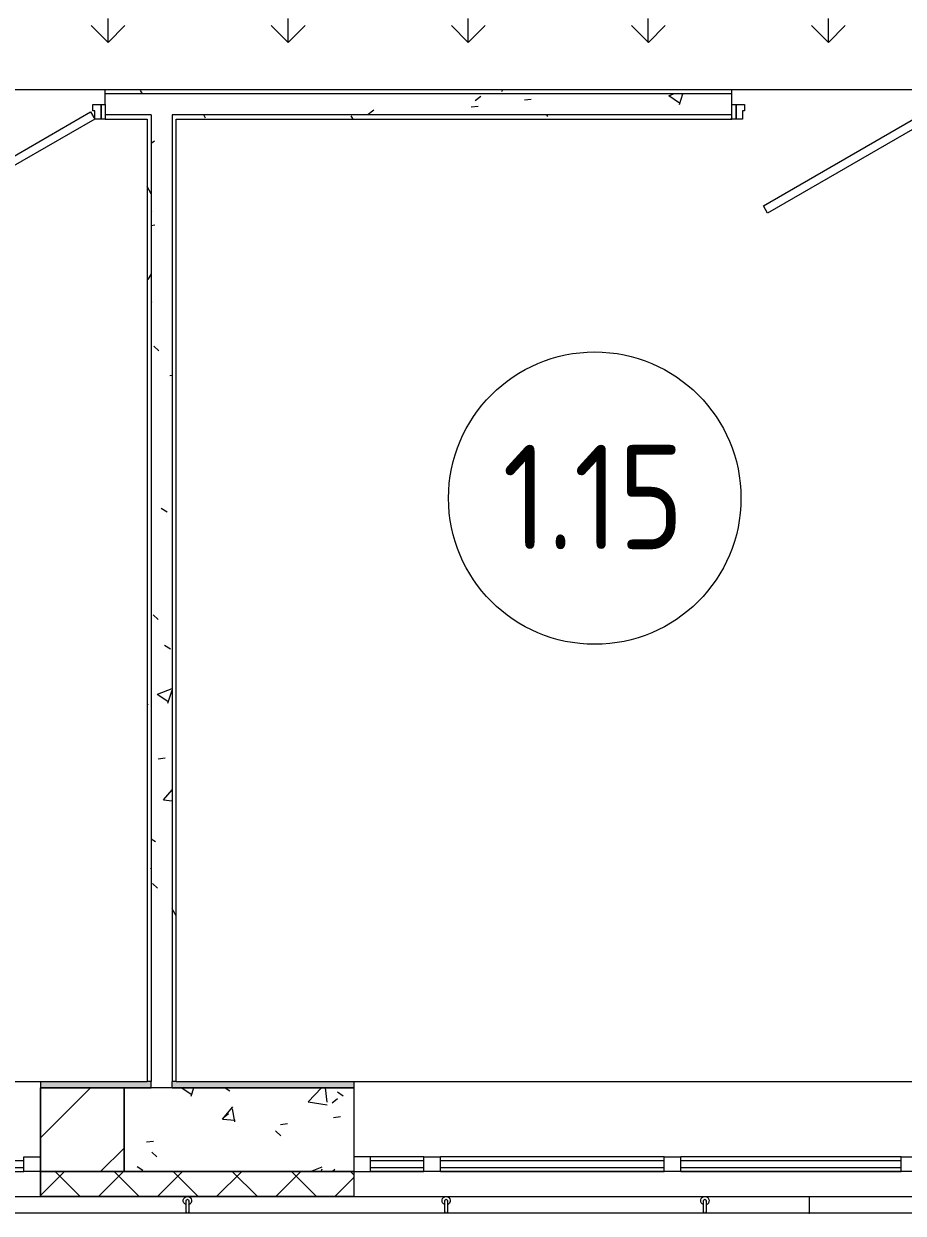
# Model space of a CAD drawing. Header units: millimetres. Extents: x -500089 to 1469082, y -290736 to 166440.
# Drawn here: x 1232174 to 1236384, y -23370 to -17674 of the extents above; entities that cross this region are included whole.
import ezdxf

# ---------------------------------------------------------------- set-up
doc = ezdxf.new("R2010")
doc.units = ezdxf.units.MM
for name, color, linetype, lineweight in [('Витраж', 7, 'Continuous', 0), ('Двери', 7, 'Continuous', 0), ('Марки помещений', 7, 'Continuous', 0), ('Несущие колонны', 7, 'Continuous', 0), ('Ограждение', 7, 'Continuous', 0), ('Пандусы', 7, 'Continuous', 0), ('Панели витража', 7, 'Continuous', 0), ('Стены внутренние', 7, 'Continuous', 0), ('Стены несущие', 7, 'Continuous', 0), ('Стены отделка', 7, 'Continuous', 0), ('Стены штриховка', 7, 'Continuous', 0), ('экспертиза условные обозначения', 1, 'Continuous', 0)]:
    doc.layers.add(name, color=color, linetype=linetype, lineweight=lineweight)
doc.styles.add('GOST Common_1', font='', dxfattribs={"width": 0.9, "height": 700})
doc.styles.get('GOST Common_1').set_extended_font_data('GOST Common')
pattern_1 = [(50, (0, 0), (728.7365, -63.7558), [76.2, -838.2]), (355, (0, 0), (-140.9716, 764.2276), [60.96, -670.56]), (100.451, (60.7, -5.3), (587.77, 700.4668), [64.76, -712.36]), (46.184, (0, 203.2), (1084.316, -168.171), [114.3, -1257.3]), (96.636, (90.4, 189.2), (949.61, 989.71), [97.14, -1068.54]), (351.184, (0, 203.2), (949.6206, 989.701), [91.44, -1005.84]), (21, (101.6, 152.4), (606.4579, -409.0606), [76.2, -838.2]), (326, (101.6, 152.4), (247.2083, 736.753), [60.96, -670.56]), (71.451, (152.14, 118.3), (853.6683, 327.6855), [64.76, -712.36]), (37.5, (0, 0), (12.3547, 338.2201), [33.528, -628.904, 33.528, -647.192, -673.1]), (37.5, (0, 0), (12.3547, 338.2201), [-1343.152, 33.528, -639.572]), (7.5, (0, 0), (267.2789, 400.7221), [33.528, -354.584, 33.528, -613.664, -256.54]), (7.5, (0, 0), (267.2789, 400.7221), [-1035.304, 33.528, -223.012]), (327.5, (-226.57, 0), (542.36333, -22.91534), [33.528, -220.472, 33.528, -758.952, -1051.56]), (327.5, (-226.57, 0), (542.36333, -22.91534), [-1046.48, 33.528, -1018.032]), (317.5, (-328.17, 0), (592.517, 101.7071), [33.528, -296.672, 33.528, -492.76, -746.76]), (317.5, (-328.17, 0), (592.517, 101.7071), [-856.488, 33.528, -713.232])]
pattern_2 = [(0, (0, 0), (812.8, 203.2), [67.056, -542.544, 67.056, -542.544, -3251.2]), (0, (0, 0), (812.8, 203.2), [-1219.2, 67.056, -1152.144, 67.056, -542.544, -1422.4]), (0, (0, 0), (812.8, 203.2), [-3048, 67.056, -339.344, 67.056, -948.944]), (120, (304.8, 101.6), (-582.37636, 602.30545), [67.056, -542.544, 67.056, -542.544, -3251.2]), (120, (304.8, 101.6), (-582.37636, 602.30545), [-1219.2, 67.056, -1152.144, 67.056, -542.544, -1422.4]), (120, (304.8, 101.6), (-582.37636, 602.30545), [-3048, 67.056, -339.344, 67.056, -948.944]), (240, (406.4, 508), (-230.42364, -805.50545), [67.056, -542.544, 67.056, -542.544, -3251.2]), (240, (406.4, 508), (-230.42364, -805.50545), [-1219.2, 67.056, -1152.144, 67.056, -542.544, -1422.4]), (240, (406.4, 508), (-230.42364, -805.50545), [-3048, 67.056, -339.344, 67.056, -948.944])]

# ---------------------------------------------------------------- blocks, each defined once
blk = doc.blocks.new('ADSK_КолоннаЖБ_Прямоугольная - 400x400 мм-V212-З Этаж 01')
at = {"layer": 'Несущие колонны'}
h = blk.add_hatch(dxfattribs=at)
h.set_pattern_fill('FP_4', color=256, style=0, pattern_type=2)
h.set_pattern_definition([(45, (-93000, -57800), (-449.0128, 449.0128), []), (45, (-92551, -57800), (-449.0128, 449.0128), [793.75, -158.75, 6.706, -152.044])])
h.paths.add_polyline_path([(200, -200), (200, 200), (-200, 200), (-200, -200)], flags=0)
at = {"layer": 'Несущие колонны', "lineweight": 18}
for p, q in [((-200, -200), (-200, 200)), ((-200, 200), (200, 200)), ((200, 200), (-200, 200)), ((-200, 200), (-200, -200)), ((200, 200), (200, -200)), ((200, -200), (200, 200)), ((200, -200), (-200, -200)), ((-200, -200), (200, -200))]:
    blk.add_line(p, q, dxfattribs=at)
blk = doc.blocks.new('Прямоугольный импост - 80х70 мм Белый-2744736-З Этаж 01')
at = {"layer": 'Витраж'}
for p, q in [((124520, 50470), (123465, 50470)), ((124520, 50400), (123465, 50400))]:
    blk.add_line(p, q, dxfattribs=at)
blk = doc.blocks.new('Прямоугольный импост - 80х70 мм Белый-2637570-З Этаж 01')
at = {"layer": 'Витраж', "lineweight": 18}
for p, q in [((0, 35), (-80, 35)), ((-80, 35), (-80, -35)), ((-80, -35), (0, -35))]:
    blk.add_line(p, q, dxfattribs=at)
blk = doc.blocks.new('Системная панель - ASVP_Cтеклопакет Двухкамерный_36 мм-2646088-З Этаж 01')
at = {"layer": 'Панели витража', "lineweight": 18}
for p, q in [((-527.5, 18), (527.5, 18)), ((-527.5, -18), (-527.5, 18)), ((527.5, -18), (527.5, 18)), ((527.5, -18), (-527.5, -18))]:
    blk.add_line(p, q, dxfattribs=at)
blk = doc.blocks.new('Системная панель - ASVP_Cтеклопакет Двухкамерный_36 мм-2646093-З Этаж 01')
at = {"layer": 'Панели витража', "lineweight": 18}
for p, q in [((-127.5, 18), (127.5, 18)), ((-127.5, -18), (-127.5, 18)), ((127.5, -18), (127.5, 18)), ((127.5, -18), (-127.5, -18))]:
    blk.add_line(p, q, dxfattribs=at)
blk = doc.blocks.new('Прямоугольный импост - 80х70 мм Белый-2744741-З Этаж 01')
at = {"layer": 'Витраж'}
for p, q in [((106135, 50470), (105880, 50470)), ((106135, 50400), (105880, 50400))]:
    blk.add_line(p, q, dxfattribs=at)
blk = doc.blocks.new('Прямоугольный импост - 80х70 мм Белый-V234-З Этаж 01')
at = {"layer": 'Витраж', "lineweight": 18}
for p, q in [((0, 35), (-80, 35)), ((-80, 35), (-80, -35)), ((-80, -35), (0, -35))]:
    blk.add_line(p, q, dxfattribs=at)
blk = doc.blocks.new('Системная панель - ASVP_Cтеклопакет Двухкамерный_36 мм-2646106-З Этаж 01')
at = {"layer": 'Панели витража', "lineweight": 18}
for p, q in [((-535, 18), (535, 18)), ((-535, -18), (-535, 18)), ((535, -18), (535, 18)), ((535, -18), (-535, -18))]:
    blk.add_line(p, q, dxfattribs=at)
blk = doc.blocks.new('Прямоугольный импост - 80х70 мм Белый-2744743-З Этаж 01')
at = {"layer": 'Витраж'}
for p, q in [((107285, 50470), (106215, 50470)), ((107285, 50400), (106215, 50400))]:
    blk.add_line(p, q, dxfattribs=at)
blk = doc.blocks.new('Прямоугольный импост - 80х70 мм Белый-2637583-З Этаж 01')
at = {"layer": 'Витраж', "lineweight": 18}
for p, q in [((40, 35), (-40, 35)), ((-40, 35), (-40, -35)), ((40, 35), (40, -35)), ((-40, -35), (40, -35))]:
    blk.add_line(p, q, dxfattribs=at)
blk = doc.blocks.new('Прямоугольный импост - 80х70 мм Белый-2637562-З Этаж 01')
at = {"layer": 'Витраж', "lineweight": 18}
for p, q in [((40, 35), (-40, 35)), ((-40, 35), (-40, -35)), ((40, 35), (40, -35)), ((-40, -35), (40, -35))]:
    blk.add_line(p, q, dxfattribs=at)
blk = doc.blocks.new('Прямоугольный импост - 80х70 мм Белый-2637594-З Этаж 01')
at = {"layer": 'Витраж', "lineweight": 18}
for p, q in [((0, 35), (-80, 35)), ((-80, 35), (-80, -35)), ((-80, -35), (0, -35))]:
    blk.add_line(p, q, dxfattribs=at)
blk = doc.blocks.new('Ограждение - D40 доп поручень 700-2740135-З Этаж 01')
at = {"layer": 'Ограждение'}
for p, q in [((-26.7, 6.7), (-60, 6.7)), ((-18.9, 6.7), (-53.3, 6.7)), ((-60, -6.7), (-26.7, -6.7)), ((-53.3, -6.7), (-20, -6.7))]:
    blk.add_line(p, q, dxfattribs=at)
at = {"layer": 'Ограждение', "flags": 128}
for points in [[(-60, 6.7), (-58.9, 6.7), (-57.9, 6.7), (-56.8, 6.7), (-55.8, 6.7), (-54.7, 6.7), (-53.6, 6.7), (-53.3, 6.7)], [(0, 6.7), (0, 6.7), (-0.1, 6.7), (-0.2, 6.7), (-0.3, 6.7), (-0.5, 6.7), (-0.8, 6.7), (-1, 6.7), (-1.4, 6.7), (-1.7, 6.7), (-2.1, 6.7), (-2.5, 6.7), (-3, 6.7), (-3.5, 6.7), (-4.1, 6.7), (-4.7, 6.7), (-5.3, 6.7), (-5.9, 6.7), (-6.6, 6.7), (-7.3, 6.7), (-8.1, 6.7), (-8.9, 6.7), (-9.7, 6.7), (-10.5, 6.7), (-11.4, 6.7), (-12.3, 6.7), (-13.2, 6.7), (-14.1, 6.7), (-15, 6.7), (-16, 6.7), (-17, 6.7), (-18, 6.7), (-19, 6.7), (-20, 6.7), (-21.1, 6.7), (-22.1, 6.7), (-23.2, 6.7), (-24.2, 6.7), (-25.3, 6.7), (-26.4, 6.7), (-26.7, 6.7)], [(-53.3, -6.7), (-54.4, -6.7), (-55.5, -6.7), (-56.5, -6.7), (-57.6, -6.7), (-58.6, -6.7), (-59.7, -6.7)], [(-26.7, -6.7), (-25.6, -6.7), (-24.5, -6.7), (-23.5, -6.7), (-22.4, -6.7), (-21.4, -6.7), (-20.3, -6.7), (-19.3, -6.7), (-18.3, -6.7), (-17.3, -6.7), (-16.3, -6.7), (-15.3, -6.7), (-14.4, -6.7), (-13.4, -6.7), (-12.5, -6.7), (-11.6, -6.7), (-10.7, -6.7), (-9.9, -6.7), (-9.1, -6.7), (-8.3, -6.7), (-7.5, -6.7), (-6.8, -6.7), (-6.1, -6.7), (-5.5, -6.7), (-4.8, -6.7), (-4.2, -6.7), (-3.7, -6.7), (-3.1, -6.7), (-2.7, -6.7), (-2.2, -6.7), (-1.8, -6.7), (-1.4, -6.7), (-1.1, -6.7), (-0.8, -6.7), (-0.6, -6.7), (-0.4, -6.7), (-0.2, -6.7), (-0.1, -6.7), (0, -6.7), (0, -6.7)]]:
    blk.add_lwpolyline(points, dxfattribs=at)
at = {"layer": 'Ограждение'}
for radius, start, end in [(20, 360, 165), (6.67, 90, 135), (6.67, 270, 90), (20, 199.6343, 360)]:
    blk.add_arc((0, 0), radius, start, end, dxfattribs=at)
blk.add_open_spline([(-18.9, 6.6), (-18.9, 6.5), (-19, 6.4), (-19.1, 6.1), (-19.1, 5.8), (-19.2, 5.8)], degree=3, knots=[0.5555556, 0.5555556, 0.5555556, 0.5555556, 0.5833333, 0.6527778, 0.6666667, 0.6666667, 0.6666667, 0.6666667], dxfattribs=at)
blk = doc.blocks.new('Ограждение - D40 доп поручень 700-2740137-З Этаж 01')
at = {"layer": 'Ограждение'}
for p, q in [((-26.7, 6.7), (-60, 6.7)), ((-18.9, 6.7), (-53.3, 6.7)), ((-60, -6.7), (-26.7, -6.7)), ((-53.3, -6.7), (-20, -6.7))]:
    blk.add_line(p, q, dxfattribs=at)
at = {"layer": 'Ограждение', "flags": 128}
for points in [[(-60, 6.7), (-58.9, 6.7), (-57.9, 6.7), (-56.8, 6.7), (-55.8, 6.7), (-54.7, 6.7), (-53.6, 6.7), (-53.3, 6.7)], [(0, 6.7), (0, 6.7), (-0.1, 6.7), (-0.2, 6.7), (-0.3, 6.7), (-0.5, 6.7), (-0.8, 6.7), (-1, 6.7), (-1.4, 6.7), (-1.7, 6.7), (-2.1, 6.7), (-2.5, 6.7), (-3, 6.7), (-3.5, 6.7), (-4.1, 6.7), (-4.7, 6.7), (-5.3, 6.7), (-5.9, 6.7), (-6.6, 6.7), (-7.3, 6.7), (-8.1, 6.7), (-8.9, 6.7), (-9.7, 6.7), (-10.5, 6.7), (-11.4, 6.7), (-12.3, 6.7), (-13.2, 6.7), (-14.1, 6.7), (-15, 6.7), (-16, 6.7), (-17, 6.7), (-18, 6.7), (-19, 6.7), (-20, 6.7), (-21.1, 6.7), (-22.1, 6.7), (-23.2, 6.7), (-24.2, 6.7), (-25.3, 6.7), (-26.4, 6.7), (-26.7, 6.7)], [(-53.3, -6.7), (-54.4, -6.7), (-55.5, -6.7), (-56.5, -6.7), (-57.6, -6.7), (-58.6, -6.7), (-59.7, -6.7)], [(-26.7, -6.7), (-25.6, -6.7), (-24.5, -6.7), (-23.5, -6.7), (-22.4, -6.7), (-21.4, -6.7), (-20.3, -6.7), (-19.3, -6.7), (-18.3, -6.7), (-17.3, -6.7), (-16.3, -6.7), (-15.3, -6.7), (-14.4, -6.7), (-13.4, -6.7), (-12.5, -6.7), (-11.6, -6.7), (-10.7, -6.7), (-9.9, -6.7), (-9.1, -6.7), (-8.3, -6.7), (-7.5, -6.7), (-6.8, -6.7), (-6.1, -6.7), (-5.5, -6.7), (-4.8, -6.7), (-4.2, -6.7), (-3.7, -6.7), (-3.1, -6.7), (-2.7, -6.7), (-2.2, -6.7), (-1.8, -6.7), (-1.4, -6.7), (-1.1, -6.7), (-0.8, -6.7), (-0.6, -6.7), (-0.4, -6.7), (-0.2, -6.7), (-0.1, -6.7), (0, -6.7), (0, -6.7)]]:
    blk.add_lwpolyline(points, dxfattribs=at)
at = {"layer": 'Ограждение'}
for radius, start, end in [(20, 360, 165), (6.67, 90, 135), (6.67, 270, 90), (20, 199.6343, 360)]:
    blk.add_arc((0, 0), radius, start, end, dxfattribs=at)
blk.add_open_spline([(-18.9, 6.6), (-18.9, 6.5), (-19, 6.4), (-19.1, 6.1), (-19.1, 5.8), (-19.2, 5.8)], degree=3, knots=[0.5555556, 0.5555556, 0.5555556, 0.5555556, 0.5833333, 0.6527778, 0.6666667, 0.6666667, 0.6666667, 0.6666667], dxfattribs=at)
blk = doc.blocks.new('Ограждение - D40 доп поручень 700-2740139-З Этаж 01')
at = {"layer": 'Ограждение'}
for p, q in [((-26.7, 6.7), (-60, 6.7)), ((-18.9, 6.7), (-53.3, 6.7)), ((-60, -6.7), (-26.7, -6.7)), ((-53.3, -6.7), (-20, -6.7))]:
    blk.add_line(p, q, dxfattribs=at)
at = {"layer": 'Ограждение', "flags": 128}
for points in [[(-60, 6.7), (-58.9, 6.7), (-57.9, 6.7), (-56.8, 6.7), (-55.8, 6.7), (-54.7, 6.7), (-53.6, 6.7), (-53.3, 6.7)], [(0, 6.7), (0, 6.7), (-0.1, 6.7), (-0.2, 6.7), (-0.3, 6.7), (-0.5, 6.7), (-0.8, 6.7), (-1, 6.7), (-1.4, 6.7), (-1.7, 6.7), (-2.1, 6.7), (-2.5, 6.7), (-3, 6.7), (-3.5, 6.7), (-4.1, 6.7), (-4.7, 6.7), (-5.3, 6.7), (-5.9, 6.7), (-6.6, 6.7), (-7.3, 6.7), (-8.1, 6.7), (-8.9, 6.7), (-9.7, 6.7), (-10.5, 6.7), (-11.4, 6.7), (-12.3, 6.7), (-13.2, 6.7), (-14.1, 6.7), (-15, 6.7), (-16, 6.7), (-17, 6.7), (-18, 6.7), (-19, 6.7), (-20, 6.7), (-21.1, 6.7), (-22.1, 6.7), (-23.2, 6.7), (-24.2, 6.7), (-25.3, 6.7), (-26.4, 6.7), (-26.7, 6.7)], [(-53.3, -6.7), (-54.4, -6.7), (-55.5, -6.7), (-56.5, -6.7), (-57.6, -6.7), (-58.6, -6.7), (-59.7, -6.7)], [(-26.7, -6.7), (-25.6, -6.7), (-24.5, -6.7), (-23.5, -6.7), (-22.4, -6.7), (-21.4, -6.7), (-20.3, -6.7), (-19.3, -6.7), (-18.3, -6.7), (-17.3, -6.7), (-16.3, -6.7), (-15.3, -6.7), (-14.4, -6.7), (-13.4, -6.7), (-12.5, -6.7), (-11.6, -6.7), (-10.7, -6.7), (-9.9, -6.7), (-9.1, -6.7), (-8.3, -6.7), (-7.5, -6.7), (-6.8, -6.7), (-6.1, -6.7), (-5.5, -6.7), (-4.8, -6.7), (-4.2, -6.7), (-3.7, -6.7), (-3.1, -6.7), (-2.7, -6.7), (-2.2, -6.7), (-1.8, -6.7), (-1.4, -6.7), (-1.1, -6.7), (-0.8, -6.7), (-0.6, -6.7), (-0.4, -6.7), (-0.2, -6.7), (-0.1, -6.7), (0, -6.7), (0, -6.7)]]:
    blk.add_lwpolyline(points, dxfattribs=at)
at = {"layer": 'Ограждение'}
for radius, start, end in [(20, 360, 165), (6.67, 90, 135), (6.67, 270, 90), (20, 199.6343, 360)]:
    blk.add_arc((0, 0), radius, start, end, dxfattribs=at)
blk.add_open_spline([(-18.9, 6.6), (-18.9, 6.5), (-19, 6.4), (-19.1, 6.1), (-19.1, 5.8), (-19.2, 5.8)], degree=3, knots=[0.5555556, 0.5555556, 0.5555556, 0.5555556, 0.5833333, 0.6527778, 0.6666667, 0.6666667, 0.6666667, 0.6666667], dxfattribs=at)
blk = doc.blocks.new('Ограждение - Ограждение-2738581-З Этаж 01')
at = {"extrusion": (0, 0, -1), "zscale": -1, "rotation": 90.0000000000002}
for name, p in [('Ограждение - D40 доп поручень 700-2740139-З Этаж 01', (-65303.3, -340)), ('Ограждение - D40 доп поручень 700-2740137-З Этаж 01', (-66542, -340)), ('Ограждение - D40 доп поручень 700-2740135-З Этаж 01', (-67780.8, -340))]:
    blk.add_blockref(name, p, dxfattribs=at)
blk = doc.blocks.new('Тип верхнего поручня - Верхний поручень_Внутренний_-2738659-З Этаж 01')
at = {"layer": 'Ограждение'}
for p, q in [((68277.8, -400), (60280.2, -400)), ((69290.1, -400), (68281.2, -400))]:
    blk.add_line(p, q, dxfattribs=at)
at = {"layer": 'Ограждение', "flags": 128}
blk.add_lwpolyline([(68277.8, -400), (68280.6, -400), (68281.2, -400)], dxfattribs=at)
blk = doc.blocks.new('Прямоугольный импост - 1х120 мм _наружный откос_ Белый-2750710-З Этаж 01')
at = {"layer": 'Витраж'}
for p, q in [((121901, 50280), (121901, 50400)), ((121980, 50400), (122235, 50400)), ((122315, 50400), (123385, 50400)), ((123465, 50400), (124520, 50400)), ((124599, 50400), (124599, 50280)), ((121901, 50280), (124599, 50280))]:
    blk.add_line(p, q, dxfattribs=at)
blk = doc.blocks.new('ASVP_ДверьДеревянная_1 полотно - Входная_внутр_ 900х2000h_полотно_ Г Пр-2760996-З Этаж 01')
at = {"layer": 'Двери', "lineweight": 18}
for p, q in [((-450, 70), (329.4, 520)), ((329.4, 520), (349.4, 485.4)), ((349.4, 485.4), (-430, 35.4)), ((-500, 70), (-480, 70)), ((-500, 0), (-500, 70)), ((-480, 70), (-450, 70)), ((-480, 0), (-480, 70)), ((-480, 70), (-480, 0)), ((-430, 35.4), (-450, 70)), ((-450, 70), (-450, 30)), ((450, 70), (480, 70)), ((450, 30), (450, 70)), ((480, 70), (480, 0)), ((480, 70), (500, 70)), ((480, 0), (480, 70)), ((500, 70), (500, 0)), ((-480, 0), (-500, 0)), ((-440, 0), (-480, 0)), ((-450, 30), (-440, 30)), ((-440, 30), (-440, 0)), ((440, 30), (450, 30)), ((440, 0), (440, 30)), ((480, 0), (440, 0)), ((500, 0), (480, 0))]:
    blk.add_line(p, q, dxfattribs=at)
blk = doc.blocks.new('АР_СОШ_Верзилово_Сущ_Здание_rvt-2-З Этаж 01')
at = {"layer": 'Стены штриховка', "lineweight": 9}
h = blk.add_hatch(dxfattribs=at)
h.set_pattern_fill('FP_31', color=256, style=0, pattern_type=2)
h.set_pattern_definition(pattern_1)
h.paths.add_polyline_path([(130900, 55460), (130900, 55560), (126450, 55560), (126450, 55460), (129452, 55460)], flags=0)
h.paths.add_polyline_path([(116040, 55460), (119710, 55460), (119710, 55560), (116020, 55560), (116020, 55460)], flags=0)
h.paths.add_polyline_path([(120930, 55460), (123710, 55460), (123710, 55560), (120710, 55560), (120710, 55460)], flags=0)
h.paths.add_polyline_path([(125030, 55460), (125450, 55460), (125450, 55560), (124710, 55560), (124710, 55460), (125004.2, 55460)], flags=0)
h = blk.add_hatch(dxfattribs=at)
h.set_pattern_fill('FP_174', color=256, style=0, pattern_type=2)
h.set_pattern_definition(pattern_2)
h.paths.add_polyline_path([(120734.8, 55560), (123710, 55560), (123710, 55580), (120710, 55580), (120710, 55560)], flags=0)
h.paths.add_polyline_path([(119710, 55560), (119710, 55580), (116040, 55580), (116040, 55560), (119639.1, 55560)], flags=0)
h.paths.add_polyline_path([(130870, 55560), (130870, 55580), (126450, 55580), (126450, 55560), (129452, 55560)], flags=0)
h.paths.add_polyline_path([(125030, 55560), (125450, 55560), (125450, 55580), (124710, 55580), (124710, 55560), (125004.2, 55560)], flags=0)
h = blk.add_hatch(dxfattribs=at)
h.set_pattern_fill('FP_174', color=256, style=0, pattern_type=2)
h.set_pattern_definition(pattern_2)
h.paths.add_polyline_path([(129452, 55440), (130870, 55440.1), (130870, 55460), (126450, 55460), (126450, 55440)], flags=0)
h.paths.add_polyline_path([(121030, 55440), (123710, 55440), (123710, 55460), (121030, 55460)], flags=0)
h.paths.add_polyline_path([(120910, 55440), (120930, 55440), (120930, 55460), (120710, 55460), (120710, 55440)], flags=0)
h.paths.add_polyline_path([(116040, 55440), (119710, 55440), (119710, 55460), (116040, 55460)], flags=0)
h.paths.add_polyline_path([(125050, 55440), (125450, 55440), (125450, 55460), (125030, 55460), (125030, 55440)], flags=0)
h.paths.add_polyline_path([(124910, 55440), (124930, 55440), (124930, 55460), (124710, 55460), (124710, 55440)], flags=0)
h = blk.add_hatch(dxfattribs=at)
h.set_pattern_fill('FP_174', color=256, style=0, pattern_type=2)
h.set_pattern_definition(pattern_2)
h.paths.add_polyline_path([(120930, 50830), (120930, 55440), (120910, 55440), (120910, 50830)], flags=0)
h = blk.add_hatch(dxfattribs=at)
h.set_pattern_fill('FP_31', color=256, style=0, pattern_type=2)
h.set_pattern_definition(pattern_1)
h.paths.add_polyline_path([(120930, 50800), (121030, 50800), (121030, 55460), (120930, 55460), (120930, 50830)], flags=0)
h = blk.add_hatch(dxfattribs=at)
h.set_pattern_fill('FP_174', color=256, style=0, pattern_type=2)
h.set_pattern_definition(pattern_2)
h.paths.add_polyline_path([(121050, 50830), (121050, 55440), (121030, 55440), (121030, 50830)], flags=0)
h = blk.add_hatch(dxfattribs=at)
h.set_pattern_fill('FP_33', color=256, style=0, pattern_type=2)
h.set_pattern_definition([(0, (0, 0), (406.4, 101.6), [6.706, -298.094, 6.706, -298.094, -1625.6]), (0, (0, 0), (406.4, 101.6), [-609.6, 6.706, -602.894, 6.706, -298.094, -711.2]), (0, (0, 0), (406.4, 101.6), [-1524, 6.706, -196.494, 6.706, -501.294]), (120, (152.4, 50.8), (-291.18818, 301.152724), [6.706, -298.094, 6.706, -298.094, -1625.6]), (120, (152.4, 50.8), (-291.18818, 301.152724), [-609.6, 6.706, -602.894, 6.706, -298.094, -711.2]), (120, (152.4, 50.8), (-291.18818, 301.152724), [-1524, 6.706, -196.494, 6.706, -501.294]), (240, (203.2, 254), (-115.21182, -402.752724), [6.706, -298.094, 6.706, -298.094, -1625.6]), (240, (203.2, 254), (-115.21182, -402.752724), [-609.6, 6.706, -602.894, 6.706, -298.094, -711.2]), (240, (203.2, 254), (-115.21182, -402.752724), [-1524, 6.706, -196.494, 6.706, -501.294])])
h.paths.add_polyline_path([(130897.4, 50800), (130900, 50800), (130900, 50830), (129400, 50830), (129400, 50800), (130870, 50800)], flags=0)
h.paths.add_polyline_path([(116300, 50800), (117700, 50800), (117700, 50830), (116300, 50830)], flags=0)
h.paths.add_polyline_path([(120400, 50800), (120930, 50800), (120930, 50830), (120400, 50830)], flags=0)
h.paths.add_polyline_path([(125050, 50800), (125300, 50800), (125300, 50830), (125030, 50830), (125030, 50800)], flags=0)
h.paths.add_polyline_path([(124930, 50800), (124930, 50830), (124600, 50830), (124600, 50800), (124910, 50800)], flags=0)
h.paths.add_polyline_path([(121030, 50800), (121900, 50800), (121900, 50830), (121030, 50830)], flags=0)
h = blk.add_hatch(dxfattribs=at)
h.set_pattern_fill('FP_31', color=256, style=0, pattern_type=2)
h.set_pattern_definition(pattern_1)
h.paths.add_polyline_path([(125300, 50400), (125300, 50800), (124600, 50800), (124600, 50400), (125030, 50400)], flags=0)
h.paths.add_polyline_path([(116300, 50400), (117700, 50400), (117700, 50800), (116300, 50800)], flags=0)
h.paths.add_polyline_path([(120800, 50400), (121900, 50400), (121900, 50800), (120800, 50800), (120800, 50506.7)], flags=0)
h.paths.add_polyline_path([(129452, 50400), (131300, 50400), (131300, 50550), (130900, 50800), (129400, 50800), (129400, 50400)], flags=0)
h = blk.add_hatch(dxfattribs=at)
h.set_pattern_fill('FP_32', color=256, style=0, pattern_type=2)
h.set_pattern_definition([(45, (0, 0), (-141.42136, 141.42136), []), (135, (0, 0), (-141.42136, -141.42136), [])])
h.paths.add_polyline_path([(121900, 50280), (121900, 50400), (120400, 50400), (120400, 50280), (121668.3, 50280)], flags=0)
h.paths.add_polyline_path([(115830.5, 50280), (117700, 50280), (117700, 50400), (115780, 50400), (115780, 50280)], flags=0)
h.paths.add_polyline_path([(130900, 50280), (131300, 50280), (131300, 50400), (129400, 50400), (129400, 50280), (129452, 50280)], flags=0)
h.paths.add_polyline_path([(125004.2, 50280), (125300, 50280), (125300, 50400), (124600, 50400), (124600, 50280), (124900, 50280)], flags=0)
at = {"layer": 'Пандусы'}
blk.add_line((124080, 50280), (124080, 50200), dxfattribs=at)
at = {"layer": 'Стены внутренние'}
for p, q in [((117700, 50830), (120400, 50830)), ((121900, 50830), (124600, 50830)), ((120400, 50279), (117700, 50279)), ((120400, 50279), (120400, 50280)), ((121900, 50279), (121900, 50280)), ((124600, 50279), (121900, 50279))]:
    blk.add_line(p, q, dxfattribs=at)
at = {"layer": 'Стены несущие'}
for p, q in [((120710, 55510), (120710, 55560)), ((123710, 55560), (120710, 55560)), ((123710, 55510), (123710, 55560)), ((120930, 55460), (120710, 55460)), ((120930, 55460), (120930, 55440)), ((120930, 55440), (120930, 50830)), ((123710, 55460), (121030, 55460)), ((121030, 55460), (121030, 55440)), ((121030, 55440), (121030, 50830)), ((120930, 50800), (120930, 50830)), ((121030, 50800), (121030, 50830)), ((121900, 50800), (120800, 50800)), ((120800, 50800), (120930, 50800)), ((121030, 50800), (121900, 50800)), ((121900, 50800), (121900, 50400)), ((120800, 50400), (121900, 50400)), ((121900, 50400), (120800, 50400)), ((121900, 50280), (120400, 50280)), ((120400, 50280), (120400, 50279)), ((121900, 50279), (120400, 50279)), ((121900, 50280), (121900, 50279))]:
    blk.add_line(p, q, dxfattribs=at)
at = {"layer": 'Стены отделка', "lineweight": 9}
for p, q in [((123710, 55580), (120710, 55580)), ((120710, 55560), (120710, 55580)), ((123710, 55560), (123710, 55580)), ((120710, 55440), (120910, 55440)), ((120910, 55440), (120910, 50830)), ((121050, 55440), (123710, 55440)), ((121050, 50830), (121050, 55440)), ((120400, 50830), (120910, 50830)), ((120400, 50830), (120400, 50800)), ((121050, 50830), (121900, 50830)), ((121900, 50830), (121900, 50800)), ((120400, 50400), (120400, 50280)), ((121900, 50400), (121900, 50280)), ((120400, 50280), (121900, 50280))]:
    blk.add_line(p, q, dxfattribs=at)
at = {"layer": 'Стены штриховка'}
for p, q in [((120930, 50830), (120910, 50830)), ((121050, 50830), (121030, 50830))]:
    blk.add_line(p, q, dxfattribs=at)
at = {"color": 8, "lineweight": 9, "true_color": 0x7f7f7f, "rotation": 180}
for name, p in [('ASVP_ДверьДеревянная_1 полотно - Входная_внутр_ 900х2000h_полотно_ Г Пр-2760996-З Этаж 01', (120210, 55510)), ('ASVP_ДверьДеревянная_1 полотно - Входная_внутр_ 900х2000h_полотно_ Г Пр-2760996-З Этаж 01', (124210, 55510)), ('Прямоугольный импост - 80х70 мм Белый-2637594-З Этаж 01', (121900, 50435))]:
    blk.add_blockref(name, p, dxfattribs=at)
at = {"color": 8, "lineweight": 9, "true_color": 0x7f7f7f}
for name, p in [('ADSK_КолоннаЖБ_Прямоугольная - 400x400 мм-V212-З Этаж 01', (120600, 50600)), ('Прямоугольный импост - 80х70 мм Белый-2744741-З Этаж 01', (16100, 0)), ('Прямоугольный импост - 80х70 мм Белый-2744743-З Этаж 01', (16100, 0)), ('Прямоугольный импост - 80х70 мм Белый-2744736-З Этаж 01', (0, 0)), ('Системная панель - ASVP_Cтеклопакет Двухкамерный_36 мм-2646088-З Этаж 01', (119792.5, 50435)), ('Системная панель - ASVP_Cтеклопакет Двухкамерный_36 мм-2646093-З Этаж 01', (122107.5, 50435)), ('Системная панель - ASVP_Cтеклопакет Двухкамерный_36 мм-2646106-З Этаж 01', (122850, 50435)), ('Системная панель - ASVP_Cтеклопакет Двухкамерный_36 мм-2646088-З Этаж 01', (123992.5, 50435)), ('Прямоугольный импост - 1х120 мм _наружный откос_ Белый-2750710-З Этаж 01', (-4200, 0)), ('Прямоугольный импост - 1х120 мм _наружный откос_ Белый-2750710-З Этаж 01', (0, 0)), ('Ограждение - Ограждение-2738581-З Этаж 01', (55800, 50600)), ('Тип верхнего поручня - Верхний поручень_Внутренний_-2738659-З Этаж 01', (55800, 50600))]:
    blk.add_blockref(name, p, dxfattribs=at)
at = {"color": 8, "lineweight": 9, "true_color": 0x7f7f7f, "extrusion": (0, 0, -1), "rotation": 180}
for name, p in [('Прямоугольный импост - 80х70 мм Белый-2637570-З Этаж 01', (-120400, 50435)), ('Прямоугольный импост - 80х70 мм Белый-2637583-З Этаж 01', (-122275, 50435)), ('Прямоугольный импост - 80х70 мм Белый-2637562-З Этаж 01', (-123425, 50435)), ('Прямоугольный импост - 80х70 мм Белый-V234-З Этаж 01', (-124600, 50435))]:
    blk.add_blockref(name, p, dxfattribs=at)
blk = doc.blocks.new('ASVP_Марка_Помещение_ОдноЗначение - Номер-684784-З Этаж 01')
at = {"layer": 'Марки помещений'}
blk.add_circle((0, 0), 3.5, dxfattribs=at)

msp = doc.modelspace()

# ---------------------------------------------------------------- hatches: boundary and pattern name
at = {"layer": 'экспертиза условные обозначения', "lineweight": 0}
h = msp.add_hatch(dxfattribs=at)
h.set_pattern_fill('GRASS', color=3, scale=24)
h.set_pattern_definition([(90, (-249381.06, -328983.7), (-431.05229, 431.05229), [114.3, -747.80459]), (45, (-249381.06, -328983.7), (-431.0523, 431.0523), [114.3, -495.3]), (135, (-249381.06, -328983.7), (-431.0523, -431.0523), [114.3, -495.3])])
h.paths.add_polyline_path([(1227873.585, -16230.488), (1227873.585, -15970.488), (1227893.585, -15970.488), (1227893.585, -15990.488), (1242723.585, -15990.488), (1242723.585, -16170.488), (1243063.585, -16170.488), (1243063.585, -17370.488), (1242723.585, -17370.488), (1242723.585, -17990.488), (1227893.585, -17990.488), (1227893.585, -18010.488), (1227873.585, -18010.488)])

# ---------------------------------------------------------------- linework, layer by layer
at = {"layer": 'экспертиза условные обозначения', "color": 3, "lineweight": 0}
msp.add_lwpolyline([(1227873.585, -16230.488), (1227873.585, -15970.488), (1227893.585, -15970.488), (1227893.585, -15990.488), (1242723.585, -15990.488), (1242723.585, -16170.488), (1243063.585, -16170.488), (1243063.585, -17370.488), (1242723.585, -17370.488), (1242723.585, -17990.488), (1227893.585, -17990.488), (1227893.585, -18010.488), (1227873.585, -18010.488), (1227873.585, -16230.488)], dxfattribs=at)

# ---------------------------------------------------------------- block references
msp.add_blockref('АР_СОШ_Верзилово_Сущ_Здание_rvt-2-З Этаж 01', (1111853.585, -73570.488))
at = {"layer": 'Марки помещений', "xscale": 199.9999999999999, "yscale": 199.9999999999999, "zscale": 199.9999999999999}
msp.add_blockref('ASVP_Марка_Помещение_ОдноЗначение - Номер-684784-З Этаж 01', (1234907.003, -19946.021), dxfattribs=at)

# ---------------------------------------------------------------- texts
at = {"layer": 'Марки помещений', "insert": (1234465.088, -19690.571), "char_height": 500, "width": 1096.7085, "attachment_point": 1, "style": 'GOST Common_1'}
msp.add_mtext('1.15', dxfattribs=at)

doc.saveas('drawing.dxf')
